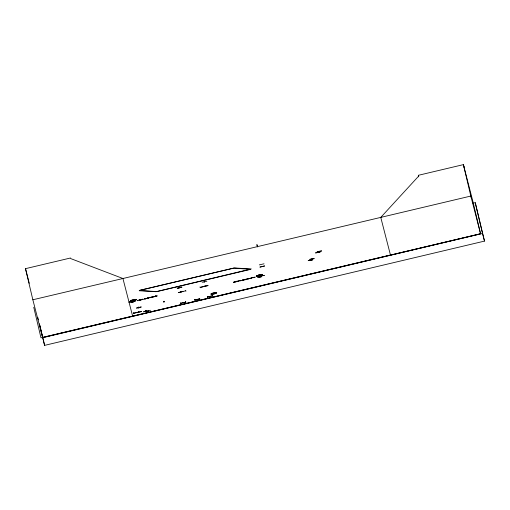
<?xml version="1.0" encoding="UTF-8"?>
<svg xmlns="http://www.w3.org/2000/svg" width="510" height="510" viewBox="0 0 510 510"><rect width="100%" height="100%" fill="white"/><g stroke="black" fill="none" stroke-linecap="round" stroke-linejoin="round"><path stroke-width="0.76" d="M257.646 277.128L261.197 276.924L257.684 277.159M143.603 311.839L146.638 310.501M146.791 310.475L143.648 311.878M140.843 299.797L139.255 300.186L140.76 299.702M133.575 312.796L133.633 313.675L133.773 312.738M179.01 287.372L178.978 288.284L179.061 287.404M180.553 291.592L180.719 292.447L180.801 291.567M180.502 302.94L180.929 303.641M180.712 303.75L180.521 302.908M194.501 299.619L194.973 300.377L194.718 299.51M200.328 287.755L199.958 286.99M207.621 297.311L207.462 296.559M207.423 297.394L207.411 296.527M138.65 308.021L138.822 307.065L138.867 307.912M148.582 297.999L147.588 298.331L148.837 297.706L147.377 298.146L148.576 297.987M155.996 296.259L155.008 296.578L156.251 295.947L154.804 296.367L155.996 296.233M312.687 259.813L308.174 260.635L312.63 259.89M315.62 252.871L320.108 252.131L315.569 252.915M310.405 260.215L311.871 259.067M312.037 259.055L310.577 260.176M317.8 252.526L319.26 251.373M380.766 217.4L418.576 176.199L418.366 175.3L463.392 164.628L473.108 202.33L479.285 228.442M259.373 277.038L262.624 275.68M317.889 252.431L319.419 251.347M309.78 259.335L314.256 258.608L309.723 259.38M321.568 250.984L317.112 251.736L321.638 250.894M185.512 302.207L180.878 303.272L185.455 302.181M207.564 296.947L212.249 295.838M207.621 296.967L212.256 295.864M204.242 281.883L203.834 281.985M200.29 287.359L207.997 285.594M133.04 301.945L131.274 301.569M163.544 301.824L164.003 301.71L163.595 301.844M185.525 290.866L178.302 292.625L182.975 291.427M200.334 287.353L207.991 285.555M131.076 301.633L132.893 301.99M138.49 312.139L133.875 313.21L138.522 312.094M260.967 275.719L264.308 275.566M264.346 275.515L260.833 275.751M145.528 311.202L145.293 311.176M147.135 311.635L150.456 310.278M133.32 300.932L128.89 302.232L133.225 300.881M135.15 301.282L130.802 302.634L135.131 301.244M236.672 281.297L237.685 281.061L237.902 281.412L236.302 281.628L237.124 281.265M247.535 278.721L248.548 278.485L248.765 278.842L247.191 279.085L248.434 278.855L247.847 278.638M148.595 311.017L145.216 311.221M149.557 297.406L150.571 297.228L150.788 297.585L149.513 297.719L150.405 297.381M145.356 311.157L148.741 310.96M390.456 255.013L42.572 337.473L32.85 299.772L25.5 268.662L70.527 257.99L70.667 258.57L122.935 278.511L470.819 196.05L471.31 197.676M32.85 299.772L122.993 278.498M472.942 203.222L475.25 202.674L484.5 241.102L44.599 345.372L39.321 323.735M142.284 299.548L141.002 299.854L142.296 299.593M142.596 299.478L143.182 299.383L142.609 299.523M146.791 298.586L147.16 298.56L146.714 298.21L147.109 298.452M246.502 279.034L246.865 279.212L245.361 279.384L246.521 279.117M233.892 282.202L235.441 281.66L234.268 282.387L233.631 282.54L233.523 282.113L234.804 282.132L233.905 282.253M236.047 281.909L235.703 282.049L235.926 281.539L235.697 281.934M244.768 279.843L245.138 279.818L244.692 279.467L245.087 279.709M185.512 301.729L185.697 302.532M212.383 295.36L212.389 296.208M199.487 298.407L199.659 299.268L199.716 298.395M42.63 337.728L482.53 233.459L484.5 241.102M259.316 264.881L264.014 263.804M204.408 281.367L204.599 282.208M181.86 287.098L177.18 288.252L181.853 287.073M185.736 290.375L185.927 291.216M204.95 285.817L205.103 286.626M132.625 316.13L40.978 337.818L33.762 307.288M480.547 233.784L390.481 255.102L380.74 217.311M144.993 298.618L146.427 298.503L144.534 299.179L144.419 298.752L146.089 298.586L144.846 299.051L144.763 298.72M242.97 279.875L244.405 279.76L242.511 280.436L242.397 280.009L244.067 279.843L242.824 280.309L242.741 279.977M163.997 301.302L164.035 302.156L164.054 301.257M136.559 308.027L141.27 306.963L136.578 308.097M138.777 311.623L138.605 312.458M136.935 312.547L141.627 311.47L136.954 312.655M149.876 297.381C151.629 297.502 147.773 298.184 150.01 297.432M236.991 281.214L237.29 281.284M251.36 278.141L252.444 277.625L251.366 278.186M238.648 281.15L239.732 280.64L238.654 281.195M253.942 277.357C254.764 277.593 251.067 278.039 253.929 277.312M155.964 296.1L155.148 296.335L155.945 296.017M148.544 297.859L147.702 298.076L148.525 297.776M185.895 302.494L185.685 301.684M205.326 286.607L205.122 285.772M463.603 165.52L464.094 167.146M418.366 175.3L418.761 176.836M257.467 246.744L256.906 244.583L257.454 246.897M139.083 300.014L137.649 300.358L137.757 300.785L137.987 300.326M122.91 278.422L132.651 316.213L480.541 233.752L470.819 196.05L463.392 164.628M25.5 268.662L29.268 283.286M475.25 202.674L482.53 233.459M479.629 229.921L480.363 233.025M202.17 282.253L206.875 281.22M39.869 325.367L44.599 345.372M37.88 317.628L38.422 319.917M180.725 291.548L180.903 292.37M138.796 307.103L138.841 307.957M154.198 296.629C152.413 297.4 155.346 296.342 154.198 296.629M142.239 299.344L142.634 299.612L143.1 299.064L142.264 299.319M240.216 280.602L240.612 280.87L241.09 280.373L240.216 280.602M152.726 296.954L151.068 297.343L152.726 296.954M250.703 278.211L249.046 278.6L250.703 278.211M152.401 297.03L151.387 297.266L152.401 297.03M250.378 278.288L249.364 278.524L250.378 278.288M140.537 299.88L139.555 300.109L140.537 299.88M199.563 298.873L194.916 299.95L199.512 298.885M139.957 290.464L139.185 290.732L156.015 291.707L251.322 268.948L234.485 267.973L139.912 290.305L233.676 268.081L250.588 269.369L156.825 291.599L139.957 290.464M153.319 296.641L153.089 297.037L153.319 296.641M157.01 295.768L156.812 296.291L157.01 295.768M238.584 280.914L238.387 281.431L238.584 280.914M251.296 277.899L251.067 278.294L251.296 277.899M254.987 277.026L254.79 277.542L254.987 277.026M241.147 280.596L240.573 280.736L241.147 280.596M264.569 265.971L259.883 267.106L264.575 265.984M257.461 276.305A3.003 0.523 -13.3 0 0 262.299 274.916A3.003 0.523 -13.3 0 0 258.557 275.145A3.003 0.523 -13.3 0 0 257.461 276.305A3.009 0.523 -13.3 0 0 262.306 274.928A3.009 0.523 -13.3 0 0 258.557 275.158A3.009 0.523 -13.3 0 0 257.461 276.318A2.99 0.523 -13.3 0 0 262.287 274.928A2.99 0.523 -13.3 0 0 258.564 275.158A2.99 0.523 -13.3 0 0 257.474 276.312M211.841 294.276A3.009 0.523 -13.3 0 0 216.686 292.887A3.009 0.523 -13.3 0 0 212.938 293.123A3.009 0.523 -13.3 0 0 211.841 294.276M211.854 294.27A2.99 0.523 -13.3 0 0 216.667 292.893A2.99 0.523 -13.3 0 0 212.944 293.123A2.99 0.523 -13.3 0 0 211.854 294.27M131.574 301.078A3.003 0.523 -13.3 0 0 136.406 299.689A2.99 0.523 -13.3 0 0 132.664 299.918A2.99 0.523 -13.3 0 0 131.58 301.066A2.99 0.523 -13.3 0 0 136.393 299.689A3.003 0.523 -13.3 0 0 132.664 299.918A3.003 0.523 -13.3 0 0 131.574 301.078"/></g></svg>
